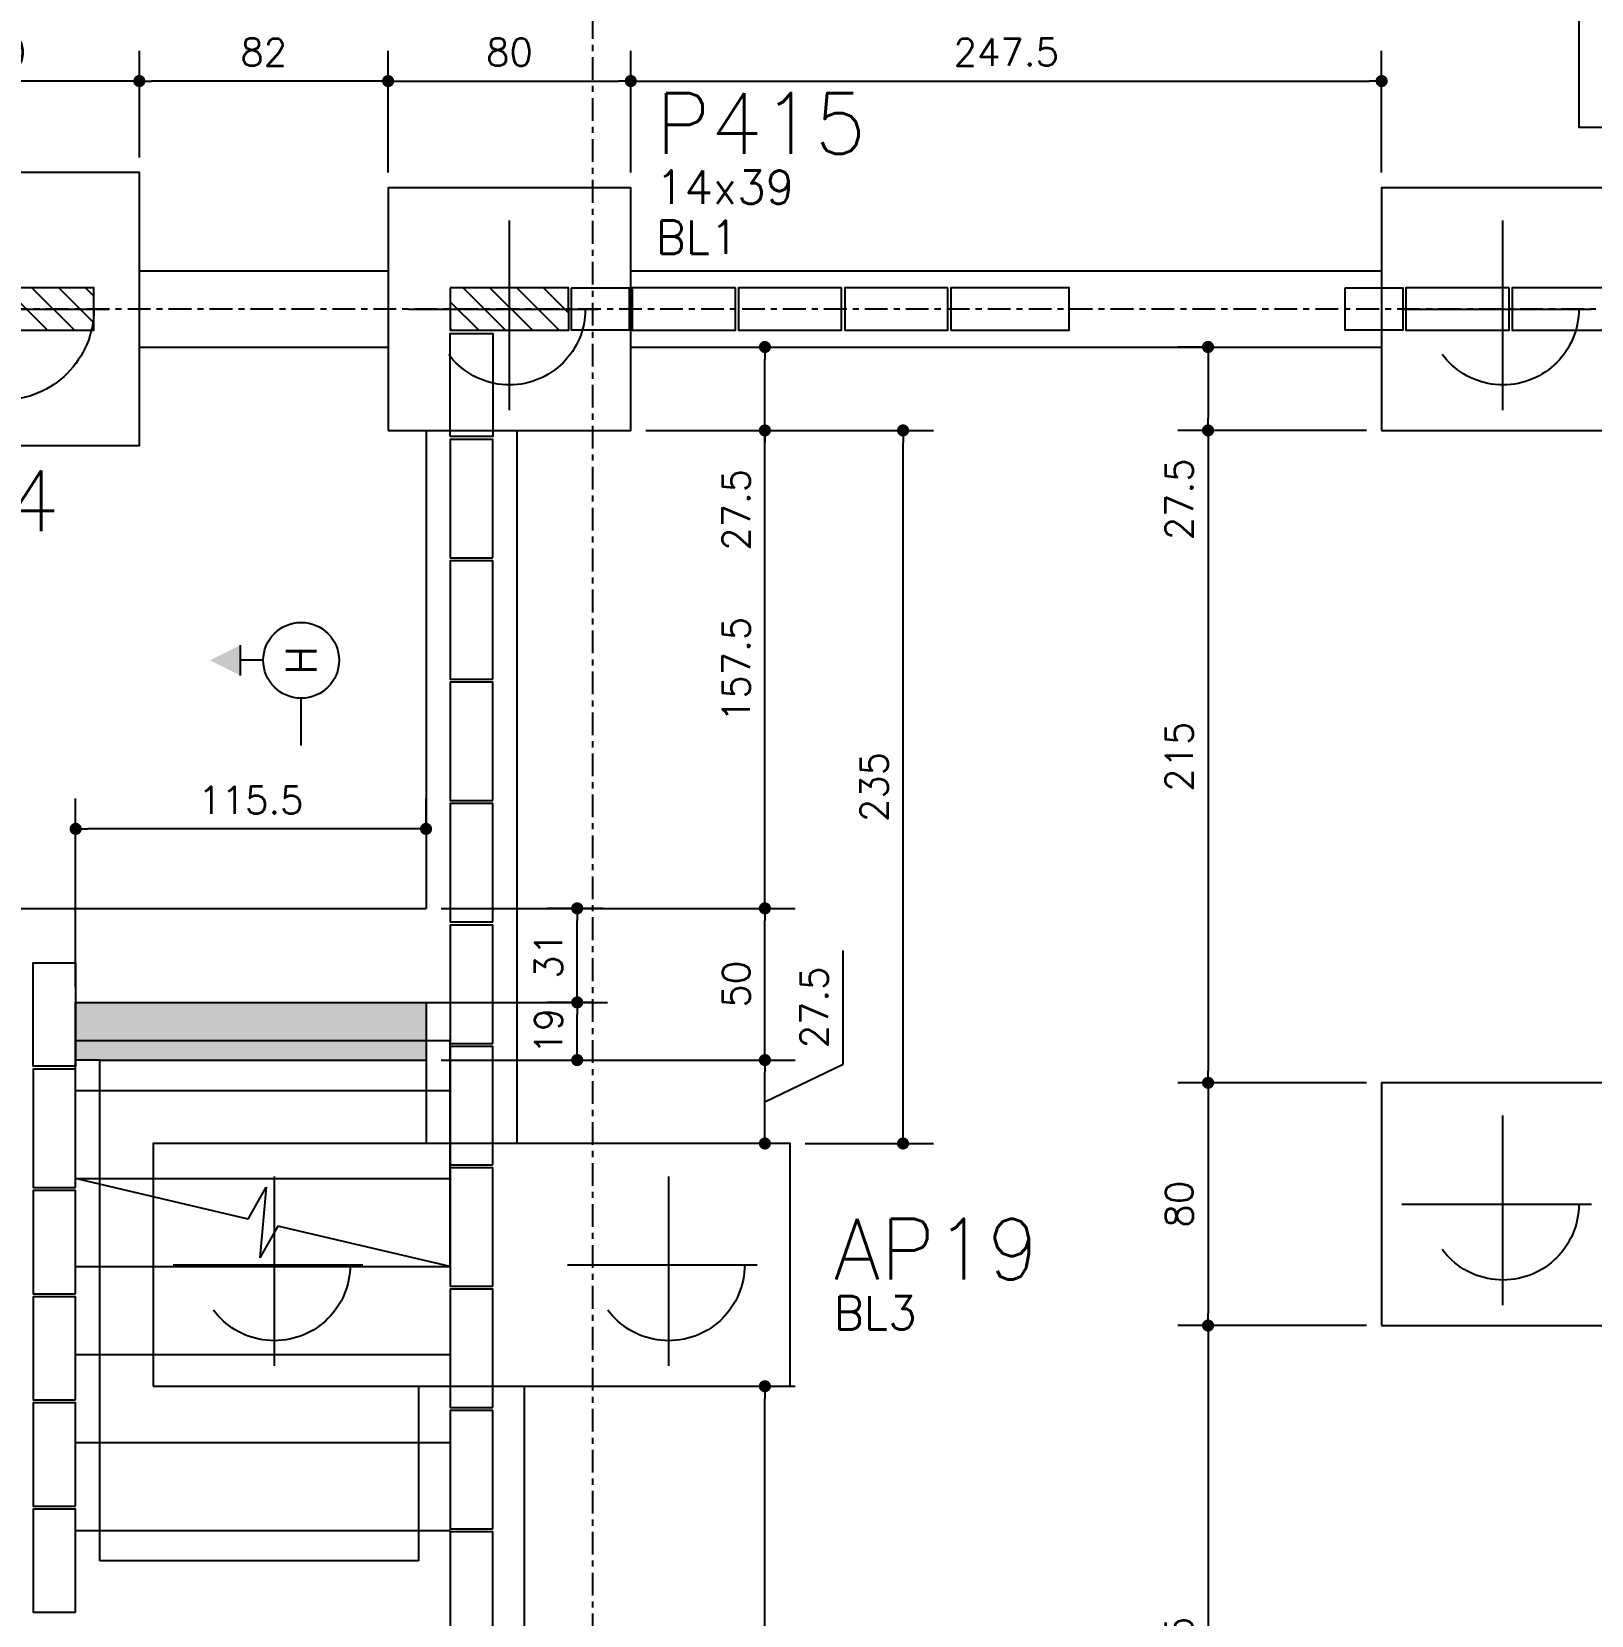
# Model space of a CAD drawing. Extents: x -39962 to 11287, y 23324 to 41277.
# Drawn here: x 1839 to 2353, y 23844 to 24366 of the extents above; entities that cross this region are included whole.
import ezdxf
from ezdxf.enums import TextEntityAlignment as Align

# ---------------------------------------------------------------- set-up
doc = ezdxf.new("R2010")
doc.units = 0
doc.header["$LTSCALE"] = 25
doc.header["$MEASUREMENT"] = 0
doc.linetypes.add('AXES', pattern=[0.540000006556511, 0.3000000119209289, -0.0799999982118607, 0.0799999982118607, -0.0799999982118607])
doc.linetypes.add('ESTILO_TQS_0002', pattern=[0.4, 0.1, -0.3])
doc.layers.get('0').update_dxf_attribs({"linetype": 'CONTINUOUS'})
doc.layers.get('Defpoints').update_dxf_attribs({"linetype": 'CONTINUOUS'})
for name, color, linetype in [('228', 2, 'CONTINUOUS'), ('BLOCO', 3, 'CONTINUOUS'), ('COTA', 1, 'CONTINUOUS'), ('EIXOS', 1, 'AXES'), ('ESTACA', 1, 'ESTILO_TQS_0002'), ('H4', 254, 'CONTINUOUS'), ('H5', 1, 'CONTINUOUS'), ('LINHA_FINA', 1, 'CONTINUOUS'), ('Linha_media', 4, 'CONTINUOUS'), ('P-D', 2, 'CONTINUOUS'), ('P-S', 5, 'CONTINUOUS'), ('PENA_2', 2, 'CONTINUOUS'), ('PENA_3', 3, 'CONTINUOUS'), ('PIL-N', 4, 'CONTINUOUS'), ('PROJ', 252, 'CONTINUOUS'), ('VIGA', 3, 'CONTINUOUS')]:
    doc.layers.add(name, color=color, linetype=linetype)
doc.styles.add('COTA', font='romans.shx')
doc.styles.add('ROMANS', font='ROMANS')
doc.styles.get("Standard").update_dxf_attribs({"font": 'ROMANS.SHX'})
doc.dimstyles.new('forma', dxfattribs={"dimscale": 5, "dimtxt": 1.8, "dimasz": 0.8, "dimexe": 2, "dimexo": 1, "dimgap": 1, "dimtad": 1, "dimdec": 1, "dimzin": 9, "dimdsep": 46, "dimtxsty": 'COTA', "dimblk1": 'DOT', "dimblk2": 'DOT', "dimsah": 1, "dimcen": 0, "dimdle": 1, "dimclrd": 256, "dimclre": 256, "dimclrt": 2, "dimadec": 0, "dimazin": 0, "dimtfac": 1, "dimtdec": 0, "dimtmove": 0, "dimatfit": 3, "dimfxl": 1, "dimtolj": 1, "dimtzin": 0, "dimarcsym": 0})

# ---------------------------------------------------------------- blocks, each defined once
blk = doc.blocks.new('_EST50')
at = {"layer": 'ESTACA', "linetype": 'ESTILO_TQS_0002'}
for p, q in [((0, -1.333), (0, 1.333)), ((-1.333, -1.110223024625157e-16), (1.333, -1.110223024625157e-16))]:
    blk.add_line(p, q, dxfattribs=at)
blk.add_circle((0, -1.110223024625157e-16), 1, dxfattribs=at)
blk = doc.blocks.new('_Dot')
at = {"color": 0, "linetype": 'ByBlock', "lineweight": -2}
blk.add_line((-0.5, 0), (-1, 0), dxfattribs=at)
at = {"color": 0, "linetype": 'ByBlock', "const_width": 0.5}
blk.add_lwpolyline([(-0.25, 0, 1), (0.25, 0, 1)], format="xyb", close=True, dxfattribs=at)
blk = doc.blocks.new('*D205')
at = {"layer": 'COTA', "lineweight": -2, "transparency": 16777216}
for p, q in [((2080.216895295312, 23733.59223714093), (2080.216895295312, 23915.59223708139)), ((2085.216895295308, 23919.59223708139), (2090.216895295312, 23919.59223708139)), ((2033.5139873612, 23729.59223714093), (2090.216895295312, 23729.59223714093))]:
    blk.add_line(p, q, dxfattribs=at)
at = {"layer": 'Defpoints', "color": 0, "transparency": 16777216}
for p in [(2080.216895295308, 23919.59223708139), (2080.216895295312, 23919.59223708139), (2028.5139873612, 23729.59223714093)]:
    blk.add_point(p, dxfattribs=at)
at = {"layer": 'COTA', "lineweight": -2, "transparency": 16777216, "xscale": 4, "yscale": 4, "zscale": 4}
for p, rotation in [((2080.216895295312, 23919.59223708139), 90), ((2080.216895295312, 23729.59223714093), 270)]:
    blk.add_blockref('_Dot', p, dxfattribs=dict(at, rotation=rotation))
at = {"layer": 'COTA', "color": 2, "transparency": 16777216, "insert": (2070.716895295319, 23824.59223711116), "char_height": 9, "attachment_point": 5, "rotation": 90, "style": 'COTA'}
blk.add_mtext('\\A1;190 ', dxfattribs=at)
blk = doc.blocks.new('*D206')
at = {"layer": 'COTA', "lineweight": -2, "transparency": 16777216}
for p, q in [((2105.976765331457, 24025.72557401671), (2105.976765331457, 24063.15414544528)), ((1973.513987361199, 24027.08383839507), (2090.21689529532, 24027.08383839507)), ((2080.21689529532, 24013.33803773823), (2105.976765331457, 24025.72557401671)), ((2080.21689529532, 24003.59223708139), (2080.21689529532, 24023.08383839507)), ((2076.202510946839, 23999.59223708139), (2070.21689529532, 23999.59223708139))]:
    blk.add_line(p, q, dxfattribs=at)
at = {"layer": 'Defpoints', "color": 0, "transparency": 16777216}
for p in [(1968.513987361199, 24027.08383839507), (2080.21689529532, 24027.08383839507), (2081.202510946839, 23999.59223708139)]:
    blk.add_point(p, dxfattribs=at)
at = {"layer": 'COTA', "lineweight": -2, "transparency": 16777216, "xscale": 4, "yscale": 4, "zscale": 4}
for p, rotation in [((2080.21689529532, 24027.08383839507), 90), ((2080.21689529532, 23999.59223708139), 270)]:
    blk.add_blockref('_Dot', p, dxfattribs=dict(at, rotation=rotation))
at = {"layer": 'COTA', "color": 2, "transparency": 16777216, "insert": (2096.476765331463, 24044.43985973099), "char_height": 9, "attachment_point": 5, "rotation": 90, "style": 'COTA'}
blk.add_mtext('\\A1;27.5 ', dxfattribs=at)
blk = doc.blocks.new('*D207')
at = {"layer": 'COTA', "lineweight": -2, "transparency": 16777216}
for p, q in [((2083.782299608109, 24262.09223708139), (2090.216895295316, 24262.09223708139)), ((2080.216895295316, 24238.59223708124), (2080.216895295316, 24258.09223708139)), ((2041.013987360745, 24234.59223708124), (2090.216895295316, 24234.59223708124)), ((2080.216895295316, 24189.71911125269), (2080.216895295316, 24234.59223708124))]:
    blk.add_line(p, q, dxfattribs=at)
at = {"layer": 'Defpoints', "color": 0, "transparency": 16777216}
for p in [(2078.782299608109, 24262.09223708139), (2080.216895295316, 24262.09223708139), (2036.013987360745, 24234.59223708124)]:
    blk.add_point(p, dxfattribs=at)
at = {"layer": 'COTA', "lineweight": -2, "transparency": 16777216, "xscale": 4, "yscale": 4, "zscale": 4}
for p, rotation in [((2080.216895295316, 24262.09223708139), 90), ((2080.216895295316, 24234.59223708124), 270)]:
    blk.add_blockref('_Dot', p, dxfattribs=dict(at, rotation=rotation))
at = {"layer": 'COTA', "color": 2, "transparency": 16777216, "insert": (2070.716895295323, 24208.43339696697), "char_height": 9, "attachment_point": 5, "rotation": 90, "style": 'COTA'}
blk.add_mtext('\\A1;27.5 ', dxfattribs=at)
blk = doc.blocks.new('*D208')
at = {"layer": 'COTA', "lineweight": -2, "transparency": 16777216}
for p, q in [((1973.513987361199, 24077.08376514975), (2090.216895295322, 24077.08376514975)), ((2080.216895295322, 24031.08383839507), (2080.216895295322, 24073.08376514975)), ((1973.513987361199, 24027.08383839507), (2090.216895295322, 24027.08383839507))]:
    blk.add_line(p, q, dxfattribs=at)
at = {"layer": 'Defpoints', "color": 0, "transparency": 16777216}
for p in [(1968.513987361199, 24077.08376514975), (2080.216895295322, 24077.08376514975), (1968.513987361199, 24027.08383839507)]:
    blk.add_point(p, dxfattribs=at)
at = {"layer": 'COTA', "lineweight": -2, "transparency": 16777216, "xscale": 4, "yscale": 4, "zscale": 4}
for p, rotation in [((2080.216895295322, 24077.08376514975), 90), ((2080.216895295322, 24027.08383839507), 270)]:
    blk.add_blockref('_Dot', p, dxfattribs=dict(at, rotation=rotation))
at = {"layer": 'COTA', "color": 2, "transparency": 16777216, "insert": (2070.716895295328, 24052.08380177241), "char_height": 9, "attachment_point": 5, "rotation": 90, "style": 'COTA'}
blk.add_mtext('\\A1;50 ', dxfattribs=at)
blk = doc.blocks.new('*D130')
at = {"layer": 'COTA', "lineweight": -2, "transparency": 16777216}
for p, q in [((1956.013987360744, 24319.59223708123), (1956.013987360744, 24359.74202213839)), ((2036.013987360744, 24319.59223708123), (2036.013987360744, 24359.74202213839)), ((1960.013987360744, 24349.74202213839), (2032.013987360744, 24349.74202213839))]:
    blk.add_line(p, q, dxfattribs=at)
at = {"layer": 'Defpoints', "color": 0, "transparency": 16777216}
for p in [(2036.013987360744, 24349.74202213839), (1956.013987360744, 24314.59223708123), (2036.013987360744, 24314.59223708123)]:
    blk.add_point(p, dxfattribs=at)
at = {"layer": 'COTA', "lineweight": -2, "transparency": 16777216, "xscale": 4, "yscale": 4, "zscale": 4, "rotation": 180}
blk.add_blockref('_Dot', (1956.013987360744, 24349.74202213839), dxfattribs=at)
at = {"layer": 'COTA', "lineweight": -2, "transparency": 16777216, "xscale": 4, "yscale": 4, "zscale": 4}
blk.add_blockref('_Dot', (2036.013987360744, 24349.74202213839), dxfattribs=at)
at = {"layer": 'COTA', "color": 2, "transparency": 16777216, "insert": (1996.013987360744, 24359.24202213839), "char_height": 9, "attachment_point": 5, "style": 'COTA'}
blk.add_mtext('\\A1;80 ', dxfattribs=at)
blk = doc.blocks.new('*D131')
at = {"layer": 'COTA', "lineweight": -2, "transparency": 16777216}
for p, q in [((2036.013987360744, 24319.59223708123), (2036.013987360744, 24359.74202213839)), ((2283.513987361199, 24319.59223708138), (2283.513987361199, 24359.74202213839)), ((2040.013987360744, 24349.74202213839), (2279.513987361199, 24349.74202213839))]:
    blk.add_line(p, q, dxfattribs=at)
at = {"layer": 'Defpoints', "color": 0, "transparency": 16777216}
for p in [(2283.513987361199, 24349.74202213839), (2036.013987360744, 24314.59223708123), (2283.513987361199, 24314.59223708138)]:
    blk.add_point(p, dxfattribs=at)
at = {"layer": 'COTA', "lineweight": -2, "transparency": 16777216, "xscale": 4, "yscale": 4, "zscale": 4, "rotation": 180}
blk.add_blockref('_Dot', (2036.013987360744, 24349.74202213839), dxfattribs=at)
at = {"layer": 'COTA', "lineweight": -2, "transparency": 16777216, "xscale": 4, "yscale": 4, "zscale": 4}
blk.add_blockref('_Dot', (2283.513987361199, 24349.74202213839), dxfattribs=at)
at = {"layer": 'COTA', "color": 2, "transparency": 16777216, "insert": (2159.763987360971, 24359.24202213839), "char_height": 9, "attachment_point": 5, "style": 'COTA'}
blk.add_mtext('\\A1;247.5 ', dxfattribs=at)
blk = doc.blocks.new('*D143')
at = {"layer": 'COTA', "lineweight": -2, "transparency": 16777216}
for p, q in [((2225.674131291046, 24262.09223708138), (2216.2931359713, 24262.09223708138)), ((2226.2931359713, 24258.09223708138), (2226.2931359713, 24238.59223708139)), ((2278.5139873612, 24234.59223708139), (2216.2931359713, 24234.59223708139)), ((2226.2931359713, 24234.59223708139), (2226.2931359713, 24193.16366565281))]:
    blk.add_line(p, q, dxfattribs=at)
at = {"layer": 'Defpoints', "color": 0, "transparency": 16777216}
for p in [(2230.674131291046, 24262.09223708138), (2226.2931359713, 24234.59223708139), (2283.5139873612, 24234.59223708139)]:
    blk.add_point(p, dxfattribs=at)
at = {"layer": 'COTA', "lineweight": -2, "transparency": 16777216, "xscale": 4, "yscale": 4, "zscale": 4}
for p, rotation in [((2226.2931359713, 24262.09223708138), 90), ((2226.2931359713, 24234.59223708139), 270)]:
    blk.add_blockref('_Dot', p, dxfattribs=dict(at, rotation=rotation))
at = {"layer": 'COTA', "color": 2, "transparency": 16777216, "insert": (2216.793135971307, 24211.8779513671), "char_height": 9, "attachment_point": 5, "rotation": 90, "style": 'COTA'}
blk.add_mtext('\\A1;27.5 ', dxfattribs=at)
blk = doc.blocks.new('*D144')
at = {"layer": 'COTA', "lineweight": -2, "transparency": 16777216}
for p, q in [((2278.5139873612, 24234.59223708139), (2216.293135971301, 24234.59223708139)), ((2226.293135971301, 24230.59223708139), (2226.293135971301, 24023.59223708139)), ((2278.5139873612, 24019.59223708139), (2216.293135971301, 24019.59223708139))]:
    blk.add_line(p, q, dxfattribs=at)
at = {"layer": 'Defpoints', "color": 0, "transparency": 16777216}
for p in [(2283.5139873612, 24234.59223708139), (2226.293135971301, 24019.59223708139), (2283.5139873612, 24019.59223708139)]:
    blk.add_point(p, dxfattribs=at)
at = {"layer": 'COTA', "lineweight": -2, "transparency": 16777216, "xscale": 4, "yscale": 4, "zscale": 4}
for p, rotation in [((2226.293135971301, 24234.59223708139), 90), ((2226.293135971301, 24019.59223708139), 270)]:
    blk.add_blockref('_Dot', p, dxfattribs=dict(at, rotation=rotation))
at = {"layer": 'COTA', "color": 2, "transparency": 16777216, "insert": (2216.793135971307, 24127.09223708138), "char_height": 9, "attachment_point": 5, "rotation": 90, "style": 'COTA'}
blk.add_mtext('\\A1;215 ', dxfattribs=at)
blk = doc.blocks.new('*D145')
at = {"layer": 'COTA', "lineweight": -2, "transparency": 16777216}
for p, q in [((2278.5139873612, 24019.59223708139), (2216.293135971302, 24019.59223708139)), ((2226.293135971302, 24015.59223708139), (2226.293135971302, 23943.59223708139)), ((2278.5139873612, 23939.59223708139), (2216.293135971302, 23939.59223708139))]:
    blk.add_line(p, q, dxfattribs=at)
at = {"layer": 'Defpoints', "color": 0, "transparency": 16777216}
for p in [(2283.5139873612, 24019.59223708139), (2226.293135971302, 23939.59223708139), (2283.5139873612, 23939.59223708139)]:
    blk.add_point(p, dxfattribs=at)
at = {"layer": 'COTA', "lineweight": -2, "transparency": 16777216, "xscale": 4, "yscale": 4, "zscale": 4}
for p, rotation in [((2226.293135971302, 24019.59223708139), 90), ((2226.293135971302, 23939.59223708139), 270)]:
    blk.add_blockref('_Dot', p, dxfattribs=dict(at, rotation=rotation))
at = {"layer": 'COTA', "color": 2, "transparency": 16777216, "insert": (2216.793135971308, 23979.59223708138), "char_height": 9, "attachment_point": 5, "rotation": 90, "style": 'COTA'}
blk.add_mtext('\\A1;80 ', dxfattribs=at)
blk = doc.blocks.new('*D146')
at = {"layer": 'COTA', "lineweight": -2, "transparency": 16777216}
for p, q in [((2278.5139873612, 23939.59223708139), (2216.293135971303, 23939.59223708139)), ((2226.293135971303, 23935.59223708139), (2226.293135971303, 23728.59223708139)), ((2343.5139873612, 23724.59223708139), (2216.293135971303, 23724.59223708139))]:
    blk.add_line(p, q, dxfattribs=at)
at = {"layer": 'Defpoints', "color": 0, "transparency": 16777216}
for p in [(2283.5139873612, 23939.59223708139), (2226.293135971303, 23724.59223708139), (2348.5139873612, 23724.59223708139)]:
    blk.add_point(p, dxfattribs=at)
at = {"layer": 'COTA', "lineweight": -2, "transparency": 16777216, "xscale": 4, "yscale": 4, "zscale": 4}
for p, rotation in [((2226.293135971303, 23939.59223708139), 90), ((2226.293135971303, 23724.59223708139), 270)]:
    blk.add_blockref('_Dot', p, dxfattribs=dict(at, rotation=rotation))
at = {"layer": 'COTA', "color": 2, "transparency": 16777216, "insert": (2216.793135971309, 23832.09223708138), "char_height": 9, "attachment_point": 5, "rotation": 90, "style": 'COTA'}
blk.add_mtext('\\A1;215 ', dxfattribs=at)
blk = doc.blocks.new('*D23')
at = {"layer": 'COTA', "lineweight": -2, "transparency": 16777216}
for p, q in [((2041.013987360745, 24234.59223708124), (2135.750396638764, 24234.59223708124)), ((2125.750396638764, 24003.59223708139), (2125.750396638764, 24230.59223708124)), ((2093.5139873612, 23999.59223708139), (2135.750396638764, 23999.59223708139))]:
    blk.add_line(p, q, dxfattribs=at)
at = {"layer": 'Defpoints', "color": 0, "transparency": 16777216}
for p in [(2036.013987360745, 24234.59223708124), (2125.750396638764, 24234.59223708124), (2088.5139873612, 23999.59223708139)]:
    blk.add_point(p, dxfattribs=at)
at = {"layer": 'COTA', "lineweight": -2, "transparency": 16777216, "xscale": 4, "yscale": 4, "zscale": 4}
for p, rotation in [((2125.750396638764, 24234.59223708124), 90), ((2125.750396638764, 23999.59223708139), 270)]:
    blk.add_blockref('_Dot', p, dxfattribs=dict(at, rotation=rotation))
at = {"layer": 'COTA', "color": 2, "transparency": 16777216, "insert": (2116.25039663877, 24117.09223708131), "char_height": 9, "attachment_point": 5, "rotation": 90, "style": 'COTA'}
blk.add_mtext('\\A1;235 ', dxfattribs=at)
blk = doc.blocks.new('_EST60')
at = {"layer": 'ESTACA', "linetype": 'ESTILO_TQS_0002'}
for p, q in [((0, -1.333), (0, 1.333)), ((-1.333, 0), (1.333, 0))]:
    blk.add_line(p, q, dxfattribs=at)
blk.add_circle((0, 0), 1, dxfattribs=at)
blk = doc.blocks.new('seção_dir')
at = {"layer": 'Linha_media'}
for p, q in [((-0.999999979743734, 3.999999919120455), (0.9999999798019417, 3.999999919120455)), ((0, 2.499999949446646), (0, 3.999999919120455)), ((-5.624999886262231, 0), (-2.49999994947575, 0))]:
    blk.add_line(p, q, dxfattribs=at)
blk.add_circle((0, 0), 2.499999949439999, dxfattribs=at)
blk.add_solid([(-0.999999979743734, 3.999999919120455), (0, 5.999999878666131), (0.9999999798019417, 3.999999919120455)], dxfattribs=at)
blk = doc.blocks.new('atrib_seção')
at = {"layer": 'Linha_media', "style": 'ROMANS'}
blk.add_attdef('X', text='', height=2, dxfattribs=at).set_placement((0, 0), align=Align.MIDDLE)
blk = doc.blocks.new('interrup')
at = {"layer": 'LINHA_FINA'}
for p, q in [((-1, 0), (-0.3333333333339397, 2.309401076759968)), ((0.3333333333339397, -2.309401076759968), (-0.3333333333339397, 2.309401076759968)), ((1, 0), (0.3333333333339397, -2.309401076759968))]:
    blk.add_line(p, q, dxfattribs=at)
blk = doc.blocks.new('*D252')
at = {"layer": 'COTA', "lineweight": -2, "transparency": 16777216}
for p, q in [((1874.013987349277, 24324.59223714133), (1874.013987349277, 24359.74202213839)), ((1956.013987360744, 24319.59223708123), (1956.013987360744, 24359.74202213839)), ((1952.013987360744, 24349.74202213839), (1878.013987349277, 24349.74202213839))]:
    blk.add_line(p, q, dxfattribs=at)
at = {"layer": 'Defpoints', "color": 0, "transparency": 16777216}
for p in [(1874.013987349277, 24349.74202213839), (1874.013987349277, 24319.59223714133), (1956.013987360744, 24314.59223708123)]:
    blk.add_point(p, dxfattribs=at)
at = {"layer": 'COTA', "lineweight": -2, "transparency": 16777216, "xscale": 4, "yscale": 4, "zscale": 4, "rotation": 180}
blk.add_blockref('_Dot', (1874.013987349277, 24349.74202213839), dxfattribs=at)
at = {"layer": 'COTA', "lineweight": -2, "transparency": 16777216, "xscale": 4, "yscale": 4, "zscale": 4}
blk.add_blockref('_Dot', (1956.013987360744, 24349.74202213839), dxfattribs=at)
at = {"layer": 'COTA', "color": 2, "transparency": 16777216, "insert": (1915.013987355011, 24359.24202213839), "char_height": 9, "attachment_point": 5, "style": 'COTA'}
blk.add_mtext('\\A1;82 ', dxfattribs=at)
blk = doc.blocks.new('*D253')
at = {"layer": 'COTA', "lineweight": -2, "transparency": 16777216}
for p, q in [((1784.013987349277, 24324.59223714133), (1784.013987349277, 24359.74202213839)), ((1874.013987349277, 24324.59223714133), (1874.013987349277, 24359.74202213839)), ((1870.013987349277, 24349.74202213839), (1788.013987349277, 24349.74202213839))]:
    blk.add_line(p, q, dxfattribs=at)
at = {"layer": 'Defpoints', "color": 0, "transparency": 16777216}
for p in [(1784.013987349277, 24349.74202213839), (1784.013987349277, 24319.59223714133), (1874.013987349277, 24319.59223714133)]:
    blk.add_point(p, dxfattribs=at)
at = {"layer": 'COTA', "lineweight": -2, "transparency": 16777216, "xscale": 4, "yscale": 4, "zscale": 4, "rotation": 180}
blk.add_blockref('_Dot', (1784.013987349277, 24349.74202213839), dxfattribs=at)
at = {"layer": 'COTA', "lineweight": -2, "transparency": 16777216, "xscale": 4, "yscale": 4, "zscale": 4}
blk.add_blockref('_Dot', (1874.013987349277, 24349.74202213839), dxfattribs=at)
at = {"layer": 'COTA', "color": 2, "transparency": 16777216, "insert": (1829.013987349277, 24359.24202213839), "char_height": 9, "attachment_point": 5, "style": 'COTA'}
blk.add_mtext('\\A1;90 ', dxfattribs=at)
blk = doc.blocks.new('A$C93549396')
at = {"layer": 'PROJ'}
for p, q in [((227.5000919574522, 368.528797251478), (351.0000919579179, 368.528797251478)), ((227.5000919574522, 339.528797251478), (351.0000919579179, 339.528797251478)), ((227.5000919574522, 310.528797251478), (351.0000919579179, 310.528797251478)), ((227.5000919574522, 281.528797251478), (351.0000919579179, 281.528797251478)), ((227.5000919574522, 252.528797251478), (351.0000919579179, 252.528797251478)), ((227.5000919574522, 223.528797251478), (351.0000919579179, 223.528797251478)), ((227.5000919574522, 194.528797251478), (351.0000919579179, 194.528797251478))]:
    blk.add_line(p, q, dxfattribs=at)
for points in [[(391.0000919560553, 604.0371959377953), (410.0000919560553, 604.0371959377953), (410.0000919560553, 590.0371959377953), (391.0000919560553, 590.0371959377953), (391.0000919560553, 604.0371959377953)], [(445.0000919574741, 604.0371959376644), (411.0000919574741, 604.0371959376644), (411.0000919574741, 590.0371959376644), (445.0000919574741, 590.0371959376644), (445.0000919574741, 604.0371959376644)], [(480.0000919574741, 604.0371959376644), (446.0000919574741, 604.0371959376644), (446.0000919574741, 590.0371959376644), (480.0000919574741, 590.0371959376644), (480.0000919574741, 604.0371959376644)], [(515.0000919574741, 604.0371959376644), (481.0000919574741, 604.0371959376644), (481.0000919574741, 590.0371959376644), (515.0000919574741, 590.0371959376644), (515.0000919574741, 604.0371959376644)], [(516.0000919559388, 590.0371959377953), (555.0000919559388, 590.0371959377953), (555.0000919559388, 604.0371959377953), (516.0000919559388, 604.0371959377953), (516.0000919559388, 590.0371959377953)], [(646.0000919560553, 604.0371959377953), (665.0000919560553, 604.0371959377953), (665.0000919560553, 590.0371959377953), (646.0000919560553, 590.0371959377953), (646.0000919560553, 604.0371959377953)], [(700.0000919544837, 604.0371959382028), (666.0000919544837, 604.0371959382028), (666.0000919544837, 590.0371959382028), (700.0000919544837, 590.0371959382028), (700.0000919544837, 604.0371959382028)], [(735.0000919544837, 604.0371959382028), (701.0000919544837, 604.0371959382028), (701.0000919544837, 590.0371959382028), (735.0000919544837, 590.0371959382028), (735.0000919544837, 604.0371959382028)], [(351.0000919569866, 555.0371959377953), (351.0000919569866, 589.0371959377953), (365.0000919569866, 589.0371959377953), (365.0000919569866, 555.0371959377953), (351.0000919569866, 555.0371959377953)], [(365.0000919568702, 515.0371959377953), (365.0000919568702, 554.0371959377953), (351.0000919568702, 554.0371959377953), (351.0000919568702, 515.0371959377953), (365.0000919568702, 515.0371959377953)], [(365.0000919568702, 475.0371959377953), (365.0000919568702, 514.0371959377953), (351.0000919568702, 514.0371959377953), (351.0000919568702, 475.0371959377953), (365.0000919568702, 475.0371959377953)], [(365.0000919568702, 435.0371959377953), (365.0000919568702, 474.0371959377953), (351.0000919568702, 474.0371959377953), (351.0000919568702, 435.0371959377953), (365.0000919568702, 435.0371959377953)], [(365.0000919568702, 395.0371959377953), (365.0000919568702, 434.0371959377953), (351.0000919568702, 434.0371959377953), (351.0000919568702, 395.0371959377953), (365.0000919568702, 395.0371959377953)], [(365.0000919568702, 355.0371959377953), (365.0000919568702, 394.0371959377953), (351.0000919568702, 394.0371959377953), (351.0000919568702, 355.0371959377953), (365.0000919568702, 355.0371959377953)], [(227.5000919574522, 381.5371959377953), (227.5000919574522, 347.5371959377953), (213.5000919574522, 347.5371959377953), (213.5000919574522, 381.5371959377953), (227.5000919574522, 381.5371959377953)], [(365.0000919568702, 315.0371959377953), (365.0000919568702, 354.0371959377953), (351.0000919568702, 354.0371959377953), (351.0000919568702, 315.0371959377953), (365.0000919568702, 315.0371959377953)], [(227.5000919578015, 307.5371959377953), (227.5000919578015, 346.5371959377953), (213.5000919578015, 346.5371959377953), (213.5000919578015, 307.5371959377953), (227.5000919578015, 307.5371959377953)], [(365.0000919568702, 275.0371959377953), (365.0000919568702, 314.0371959377953), (351.0000919568702, 314.0371959377953), (351.0000919568702, 275.0371959377953), (365.0000919568702, 275.0371959377953)], [(227.5000919574522, 272.5371959377953), (227.5000919574522, 306.5371959377953), (213.5000919574522, 306.5371959377953), (213.5000919574522, 272.5371959377953), (227.5000919574522, 272.5371959377953)], [(227.5000919574522, 237.5371959377953), (227.5000919574522, 271.5371959377953), (213.5000919574522, 271.5371959377953), (213.5000919574522, 237.5371959377953), (227.5000919574522, 237.5371959377953)], [(365.0000919568702, 235.0371959377953), (365.0000919568702, 274.0371959377953), (351.0000919568702, 274.0371959377953), (351.0000919568702, 235.0371959377953), (365.0000919568702, 235.0371959377953)], [(227.5000919574522, 202.5371959377953), (227.5000919574522, 236.5371959377953), (213.5000919574522, 236.5371959377953), (213.5000919574522, 202.5371959377953), (227.5000919574522, 202.5371959377953)], [(365.0000919568702, 195.0371959377953), (365.0000919568702, 234.0371959377953), (351.0000919568702, 234.0371959377953), (351.0000919568702, 195.0371959377953), (365.0000919568702, 195.0371959377953)], [(227.5000919574522, 167.5371959377953), (227.5000919574522, 201.5371959377953), (213.5000919574522, 201.5371959377953), (213.5000919574522, 167.5371959377953), (227.5000919574522, 167.5371959377953)], [(365.0000919568702, 155.0371959377953), (365.0000919568702, 194.0371959377953), (351.0000919568702, 194.0371959377953), (351.0000919568702, 155.0371959377953), (365.0000919568702, 155.0371959377953)]]:
    blk.add_lwpolyline(points, dxfattribs=at)
blk = doc.blocks.new('*D264')
at = {"layer": 'COTA', "lineweight": -2, "transparency": 16777216}
for p, q in [((2041.013987360745, 24234.59223708124), (2090.216895295321, 24234.59223708124)), ((2080.216895295321, 24081.08376514975), (2080.216895295321, 24230.59223708124)), ((1973.513987361199, 24077.08376514975), (2090.216895295321, 24077.08376514975))]:
    blk.add_line(p, q, dxfattribs=at)
at = {"layer": 'Defpoints', "color": 0, "transparency": 16777216}
for p in [(2036.013987360745, 24234.59223708124), (2080.216895295321, 24234.59223708124), (1968.513987361199, 24077.08376514975)]:
    blk.add_point(p, dxfattribs=at)
at = {"layer": 'COTA', "lineweight": -2, "transparency": 16777216, "xscale": 4, "yscale": 4, "zscale": 4}
for p, rotation in [((2080.216895295321, 24234.59223708124), 90), ((2080.216895295321, 24077.08376514975), 270)]:
    blk.add_blockref('_Dot', p, dxfattribs=dict(at, rotation=rotation))
at = {"layer": 'COTA', "color": 2, "transparency": 16777216, "insert": (2070.716895295327, 24155.83800111549), "char_height": 9, "attachment_point": 5, "rotation": 90, "style": 'COTA'}
blk.add_mtext('\\A1;157.5 ', dxfattribs=at)
blk = doc.blocks.new('*D273')
at = {"layer": 'COTA', "lineweight": -2, "transparency": 16777216}
for p, q in [((1853.013987362036, 24051.08383839506), (1853.013987362036, 24113.26933059769)), ((1968.513987361199, 24101.84400818037), (1968.513987361199, 24113.26933059769)), ((1964.513987361199, 24103.26933059769), (1857.013987362036, 24103.26933059769))]:
    blk.add_line(p, q, dxfattribs=at)
at = {"layer": 'Defpoints', "color": 0, "transparency": 16777216}
for p in [(1853.013987362036, 24103.26933059769), (1968.513987361199, 24096.84400818037), (1853.013987362036, 24046.08383839506)]:
    blk.add_point(p, dxfattribs=at)
at = {"layer": 'COTA', "lineweight": -2, "transparency": 16777216, "xscale": 4, "yscale": 4, "zscale": 4, "rotation": 180}
blk.add_blockref('_Dot', (1853.013987362036, 24103.26933059769), dxfattribs=at)
at = {"layer": 'COTA', "lineweight": -2, "transparency": 16777216, "xscale": 4, "yscale": 4, "zscale": 4}
blk.add_blockref('_Dot', (1968.513987361199, 24103.26933059769), dxfattribs=at)
at = {"layer": 'COTA', "color": 2, "transparency": 16777216, "insert": (1910.763987361617, 24112.76933059769), "char_height": 9, "attachment_point": 5, "style": 'COTA'}
blk.add_mtext('\\A1;115.5 ', dxfattribs=at)
blk = doc.blocks.new('*D274')
at = {"layer": 'COTA', "lineweight": -2, "transparency": 16777216}
for p, q in [((1973.5139873612, 24046.08383839506), (2028.342482693726, 24046.08383839506)), ((2018.342482693726, 24031.08383839507), (2018.342482693726, 24042.08383839506)), ((1973.513987361199, 24027.08383839507), (2028.342482693726, 24027.08383839507))]:
    blk.add_line(p, q, dxfattribs=at)
at = {"layer": 'Defpoints', "color": 0, "transparency": 16777216}
for p in [(1968.5139873612, 24046.08383839506), (2018.342482693726, 24046.08383839506), (1968.513987361199, 24027.08383839507)]:
    blk.add_point(p, dxfattribs=at)
at = {"layer": 'COTA', "lineweight": -2, "transparency": 16777216, "xscale": 4, "yscale": 4, "zscale": 4}
for p, rotation in [((2018.342482693726, 24046.08383839506), 90), ((2018.342482693726, 24027.08383839507), 270)]:
    blk.add_blockref('_Dot', p, dxfattribs=dict(at, rotation=rotation))
at = {"layer": 'COTA', "color": 2, "transparency": 16777216, "insert": (2008.842482693732, 24036.58383839506), "char_height": 9, "attachment_point": 5, "rotation": 90, "style": 'COTA'}
blk.add_mtext('\\A1;19 ', dxfattribs=at)
blk = doc.blocks.new('*D275')
at = {"layer": 'COTA', "lineweight": -2, "transparency": 16777216}
for p, q in [((2026.865441328261, 24077.08376514976), (2008.342482693727, 24077.08376514976)), ((2018.342482693727, 24050.08383839507), (2018.342482693727, 24073.08376514976)), ((2023.342482693727, 24046.08383839507), (2008.342482693727, 24046.08383839507))]:
    blk.add_line(p, q, dxfattribs=at)
at = {"layer": 'Defpoints', "color": 0, "transparency": 16777216}
for p in [(2018.342482693727, 24077.08376514976), (2031.865441328261, 24077.08376514976), (2028.342482693727, 24046.08383839507)]:
    blk.add_point(p, dxfattribs=at)
at = {"layer": 'COTA', "lineweight": -2, "transparency": 16777216, "xscale": 4, "yscale": 4, "zscale": 4}
for p, rotation in [((2018.342482693727, 24077.08376514976), 90), ((2018.342482693727, 24046.08383839507), 270)]:
    blk.add_blockref('_Dot', p, dxfattribs=dict(at, rotation=rotation))
at = {"layer": 'COTA', "color": 2, "transparency": 16777216, "insert": (2008.842482693733, 24061.58380177241), "char_height": 9, "attachment_point": 5, "rotation": 90, "style": 'COTA'}
blk.add_mtext('\\A1;31 ', dxfattribs=at)

msp = doc.modelspace()

# ---------------------------------------------------------------- hatches: boundary and pattern name
at = {"layer": 'H4'}
for points in [[(1968.513987361199, 24033.52362593876), (1968.513987361199, 24046.08383839506), (1853.013987362036, 24046.08383839506), (1853.013987362036, 24033.52362593876)], [(1968.513987361199, 24027.08383839506), (1968.513987361199, 24033.52362593876), (1853.013987362036, 24033.52362593876), (1853.013987362036, 24027.08383839506), (1861.013987361199, 24027.08383839506)]]:
    msp.add_hatch(color=256, dxfattribs=at).paths.add_polyline_path(points)
at = {"layer": 'H5'}
h = msp.add_hatch(dxfattribs=at)
h.set_pattern_fill('ANSI31', color=256, scale=50, angle=90, style=0)
h.set_pattern_definition([(135, (29430.62672719201, 21067.05647607764), (-4.419417382415922, -4.419417382415922), [])])
h.paths.add_polyline_path([(1798.995758234324, 24281.59223708138), (1798.995758234324, 24267.59223708138), (1859.021789654345, 24267.59223708123), (1859.006185067492, 24281.59223708123)])
h = msp.add_hatch(dxfattribs=at)
h.set_pattern_fill('ANSI31', color=256, scale=50, angle=90, style=0)
h.set_pattern_definition([(135, (29608.14495631914, 21067.05647607764), (-4.419417382415922, -4.419417382415922), [])])
h.paths.add_polyline_path([(1976.513987361453, 24281.59223708138), (1976.513987361453, 24267.59223708138), (2015.532196108964, 24267.59223708138), (2015.516591522111, 24281.59223708138)])

# ---------------------------------------------------------------- linework, layer by layer
at = {"layer": 'BLOCO', "linetype": 'Continuous'}
for points in [[(2428.513987360711, 24334.59223708138), (2428.513987360711, 24544.59223708138), (2348.513987360711, 24544.59223708138), (2348.513987360711, 24334.59223708138), (2428.513987360711, 24334.59223708138)], [(1784.013987349277, 24229.59223714133), (1874.013987349277, 24229.59223714133), (1874.013987349277, 24319.59223714133), (1784.013987349277, 24319.59223714133), (1784.013987349277, 24229.59223714133)], [(1956.013987360744, 24234.59223708123), (2036.013987360744, 24234.59223708123), (2036.013987360744, 24314.59223708123), (1956.013987360744, 24314.59223708123), (1956.013987360744, 24234.59223708123)], [(2283.513987361199, 24234.59223708138), (2493.513987361199, 24234.59223708138), (2493.513987361199, 24314.59223708138), (2283.513987361199, 24314.59223708138), (2283.513987361199, 24234.59223708138)], [(2283.513987361199, 23939.59223708138), (2493.513987361199, 23939.59223708138), (2493.513987361199, 24019.59223708138), (2283.513987361199, 24019.59223708138), (2283.513987361199, 23939.59223708138)], [(1878.513987361199, 23919.59223708138), (2088.513987361199, 23919.59223708138), (2088.513987361199, 23999.59223708138), (1878.513987361199, 23999.59223708138), (1878.513987361199, 23919.59223708138)]]:
    msp.add_lwpolyline(points, dxfattribs=at)
at = {"layer": 'EIXOS', "color": 244, "true_color": 0x991b1e}
for p, q in [((2023.513987360522, 23634.63571287076), (2023.513987360522, 25355.30859545644)), ((3416.672763251858, 24274.59223708179), (632.0505387775434, 24274.59223708179))]:
    msp.add_line(p, q, dxfattribs=at)
at = {"layer": 'LINHA_FINA'}
for p, q in [((1909.896385114281, 23974.6666256569), (1853.013987362006, 23988.02362593876)), ((1976.513987362472, 23959.02362593876), (1919.631589610198, 23972.38062622062))]:
    msp.add_line(p, q, dxfattribs=at)
at = {"layer": 'P-S'}
for points in [[(1798.995758234324, 24281.59223708138), (1798.995758234324, 24267.59223708138), (1859.021789654345, 24267.59223708123), (1859.006185067492, 24281.59223708123), (1798.995758234324, 24281.59223708138), (1798.995758234324, 24281.59223708138)], [(1976.513987361453, 24281.59223708138), (1976.513987361453, 24267.59223708138), (2015.532196108964, 24267.59223708138), (2015.516591522111, 24281.59223708138), (1976.513987361453, 24281.59223708138), (1976.513987361453, 24281.59223708138)]]:
    msp.add_lwpolyline(points, dxfattribs=at)
at = {"layer": 'PENA_2'}
for p, q in [((1853.013987362006, 24033.52362593876), (1976.513987362472, 24033.52362593876)), ((1853.013987362006, 23988.02362593876), (1853.013987362006, 24033.52362593876)), ((1976.513987362472, 23959.02362593876), (1976.513987362472, 24033.52362593876)), ((1853.013987362006, 24017.02362593876), (1976.513987361453, 24017.02362593876)), ((1853.013987362006, 23988.02362593876), (1976.513987362472, 23988.02362593876))]:
    msp.add_line(p, q, dxfattribs=at)
at = {"layer": 'PENA_3'}
msp.add_line((1646.514289061464, 24077.08376514974), (1968.513987361199, 24077.08376514974), dxfattribs=at)
at = {"layer": 'VIGA'}
for p, q in [((1956.013987360744, 24287.09223708138), (1874.013987349277, 24287.09223708138)), ((2283.513987361199, 24287.09223708138), (2036.013987360744, 24287.09223708138)), ((1874.013987349277, 24262.09223708138), (1956.013987360744, 24262.09223708138)), ((2036.013987360744, 24262.09223708138), (2283.513987361199, 24262.09223708138)), ((1968.513987361199, 24234.59223708123), (1968.513987361199, 24077.08376514974)), ((1998.513987361199, 24009.59223708138), (1998.513987361199, 24234.59223708123)), ((1861.013987361199, 24027.08383839506), (1853.013987362036, 24027.08383839506)), ((1861.013987361199, 23862.09223708138), (1861.013987361199, 24027.08383839506)), ((1861.013987361199, 24027.08383839506), (1968.513987361199, 24027.08383839506)), ((1968.513987361199, 24027.08383839506), (1968.513987361199, 23999.59223708138)), ((1998.513987361199, 23999.59223708138), (1998.513987361199, 24009.59223708138)), ((1966.013987361199, 23919.59223708138), (1966.013987361199, 23862.09223708138)), ((2001.013987361199, 23849.59223708138), (2001.013987361199, 23919.59223708138)), ((1966.013987361199, 23862.09223708138), (1861.013987361199, 23862.09223708138)), ((2001.013987361199, 23729.59223714093), (2001.013987361199, 23849.59223708138))]:
    msp.add_line(p, q, dxfattribs=at)
msp.add_lwpolyline([(1853.013987362036, 24027.08383839506), (1853.013987362036, 24046.08383839506), (1968.513987361199, 24046.08383839506), (1968.513987361199, 24024.69699859706)], dxfattribs=at)

# ---------------------------------------------------------------- block references
at = {"layer": '228', "linetype": 'Continuous'}
for name, p, xscale, yscale in [('_EST60', (1829.013987349277, 24274.59223714133), 30, 30), ('_EST50', (1996.013987360744, 24274.59223708123), 25, 25), ('_EST50', (2323.513987361199, 24274.59223708138), 25, 25), ('_EST50', (2323.513987361199, 23979.59223708138), 25, 25), ('_EST50', (1918.513987361199, 23959.59223708138), 25, 25), ('_EST50', (2048.513987361199, 23959.59223708138), 25, 25)]:
    msp.add_blockref(name, p, dxfattribs=dict(at, xscale=xscale, yscale=yscale))
at = {"layer": 'LINHA_FINA', "xscale": 5.000000000000001, "yscale": 5.000000000000001, "zscale": 5.000000000000001, "rotation": 166.78534141}
msp.add_blockref('interrup', (1914.763987362239, 23973.52362593876), dxfattribs=at)
at = {"layer": 'PROJ'}
msp.add_blockref('A$C93549396', (1625.513895404583, 23677.55504114358), dxfattribs=at)
at = {"layer": 'VIGA', "xscale": 5, "yscale": 5, "zscale": 5, "rotation": 90}
msp.add_blockref('seção_dir', (1927.35112838613, 24158.82818339335), dxfattribs=at)
msp.add_blockref('atrib_seção', (1927.35112838613, 24158.82818339335), dxfattribs=at).add_auto_attribs({'X': 'H'})

# ---------------------------------------------------------------- texts
at = {"layer": 'P-D', "linetype": 'Continuous'}
for s, p in [('14x39', (2044.205430584765, 24309.27160799003)), ('BL1', (2044.205430584765, 24292.77160799003)), ('BL3', (2102.90181160334, 23938.31510990878))]:
    msp.add_text(s, height=11, dxfattribs=at).set_placement(p)
at = {"layer": 'PIL-N', "linetype": 'Continuous'}
for s, p in [('P415', (2044.205430584765, 24325.77160799003)), ('P414', (1778.166669318192, 24201.40200335217)), ('AP19', (2102.90181160334, 23954.81510990878))]:
    msp.add_text(s, height=20, dxfattribs=at).set_placement(p)

# ---------------------------------------------------------------- dimensions: what is measured, and where the dimension line sits
at = {"layer": 'COTA'}
for base, p1, p2, override, picture, middle in [((1784.013987349277, 24349.74202213839), (1874.013987349277, 24319.59223714133), (1784.013987349277, 24319.59223714133), {"dimpost": ' ', "dimtmove": 1}, '*D253', (1829.013987349277, 24359.24202213839)), ((1874.013987349277, 24349.74202213839), (1956.013987360744, 24314.59223708123), (1874.013987349277, 24319.59223714133), {"dimpost": ' ', "dimtmove": 1}, '*D252', (1915.013987355011, 24359.24202213839)), ((2036.013987360744, 24349.74202213839), (1956.013987360744, 24314.59223708123), (2036.013987360744, 24314.59223708123), {"dimpost": ' ', "dimtmove": 1}, '*D130', (1996.013987360744, 24359.24202213839)), ((2283.513987361199, 24349.74202213839), (2036.013987360744, 24314.59223708123), (2283.513987361199, 24314.59223708138), {"dimpost": ' ', "dimtmove": 1}, '*D131', (2159.763987360971, 24359.24202213839)), ((1853.013987362036, 24103.26933059769), (1968.513987361199, 24096.84400818037), (1853.013987362036, 24046.08383839506), {"dimpost": ' '}, '*D273', (1910.763987361617, 24112.76933059769))]:
    dim = msp.add_linear_dim(base=base, p1=p1, p2=p2, dimstyle='forma', override=override, dxfattribs=at)
    dim.commit()
    dim.dimension.update_dxf_attribs({"geometry": picture, "text_midpoint": middle})
for base, p1, p2, override, picture, middle in [((2080.216895295316, 24262.09223708139), (2036.013987360744, 24234.59223708123), (2078.782299608109, 24262.09223708138), {"dimpost": ' ', "dimtmove": 1}, '*D207', (2080.216895295312, 24208.43339696697)), ((2080.21689529532, 24027.08383839507), (2081.202510946838, 23999.59223708138), (1968.513987361199, 24027.08383839506), {"dimpost": ' ', "dimtmove": 1}, '*D206', (2105.976765331463, 24030.7255740167)), ((2018.342482693726, 24046.08383839506), (1968.513987361199, 24027.08383839506), (1968.513987361199, 24046.08383839506), {"dimpost": ' '}, '*D274', (2018.342482693732, 24036.58383839506))]:
    dim = msp.add_linear_dim(base=base, p1=p1, p2=p2, angle=90, dimstyle='forma', override=override, dxfattribs=at)
    dim.commit()
    dim.dimension.update_dxf_attribs({"geometry": picture, "text_midpoint": middle, "dimtype": 128})
for base, p1, p2, override, picture, middle in [((2226.2931359713, 24234.59223708139), (2230.674131291045, 24262.09223708138), (2283.513987361199, 24234.59223708138), {"dimpost": ' '}, '*D143', (2216.793135971307, 24211.8779513671)), ((2080.216895295321, 24234.59223708124), (1968.513987361199, 24077.08376514974), (2036.013987360744, 24234.59223708123), {"dimpost": ' ', "dimtmove": 1}, '*D264', (2070.716895295327, 24155.83800111549)), ((2125.750396638764, 24234.59223708124), (2088.513987361199, 23999.59223708138), (2036.013987360744, 24234.59223708123), {"dimpost": ' '}, '*D23', (2116.25039663877, 24117.09223708131)), ((2226.293135971301, 24019.59223708139), (2283.513987361199, 24234.59223708138), (2283.513987361199, 24019.59223708138), {"dimpost": ' ', "dimtmove": 1}, '*D144', (2216.793135971307, 24127.09223708138)), ((2080.216895295322, 24077.08376514975), (1968.513987361199, 24027.08383839506), (1968.513987361199, 24077.08376514974), {"dimpost": ' ', "dimtmove": 1}, '*D208', (2070.716895295328, 24052.08380177241)), ((2018.342482693727, 24077.08376514976), (2028.342482693726, 24046.08383839506), (2031.86544132826, 24077.08376514975), {"dimpost": ' '}, '*D275', (2008.842482693733, 24061.58380177241)), ((2226.293135971302, 23939.59223708139), (2283.513987361199, 24019.59223708138), (2283.513987361199, 23939.59223708138), {"dimpost": ' ', "dimtmove": 1}, '*D145', (2216.793135971308, 23979.59223708138)), ((2226.293135971303, 23724.59223708139), (2283.513987361199, 23939.59223708138), (2348.513987361199, 23724.59223708138), {"dimpost": ' ', "dimtmove": 1}, '*D146', (2216.793135971309, 23832.09223708138)), ((2080.216895295312, 23919.59223708139), (2028.513987361199, 23729.59223714093), (2080.216895295307, 23919.59223708138), {"dimpost": ' ', "dimtmove": 1}, '*D205', (2070.716895295319, 23824.59223711116))]:
    dim = msp.add_linear_dim(base=base, p1=p1, p2=p2, angle=90, dimstyle='forma', override=override, dxfattribs=at)
    dim.commit()
    dim.dimension.update_dxf_attribs({"geometry": picture, "text_midpoint": middle})

doc.saveas('drawing.dxf')
